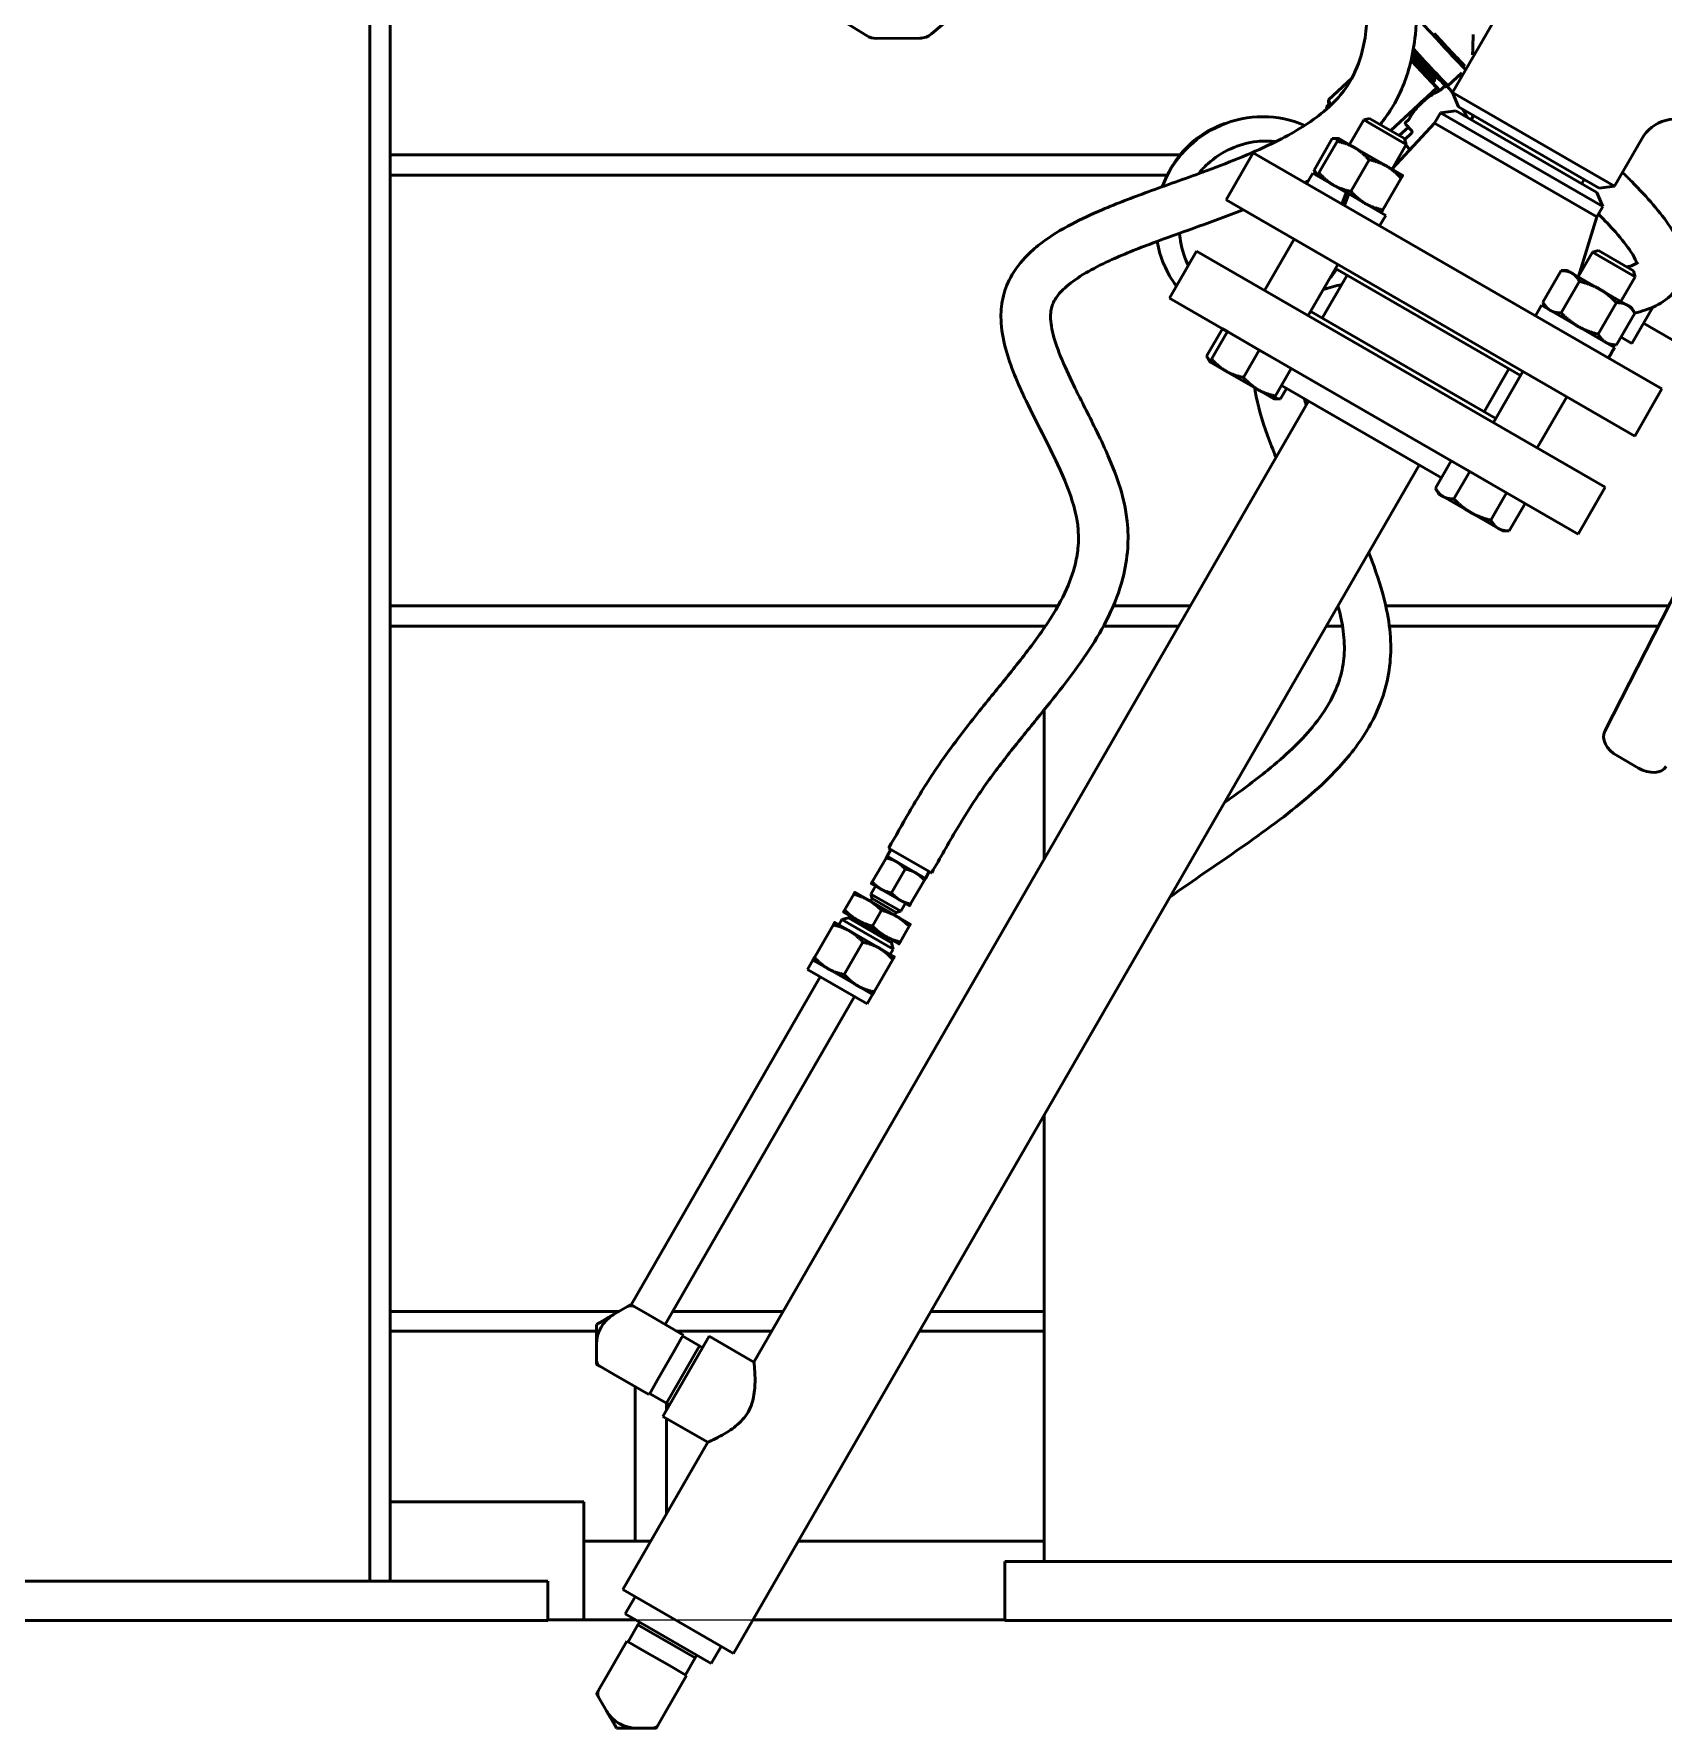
# Model space of a CAD drawing. Header units: inches. Extents: x 11 to 1621, y 11 to 1332.
# Drawn here: x 1200.35 to 1221.07, y 290.08 to 311.6 of the extents above; entities that cross this region are included whole.
import ezdxf

# ---------------------------------------------------------------- set-up
doc = ezdxf.new("R2010")
doc.units = ezdxf.units.IN
doc.header["$LTSCALE"] = 48
doc.header["$MEASUREMENT"] = 0
doc.linetypes.add('CHAIN', pattern=[0.7087, 0.4724, -0.0591, 0.1181, -0.0591])
doc.linetypes.add('DOUBLE_DASH_CHAIN', pattern=[1.2403, 0.6614, -0.0827, 0.1654, -0.0827, 0.1654, -0.0827])
doc.layers.add('Visible (ANSI)', color=7, linetype='Continuous', lineweight=50)
doc.layers.add('Work Plane (ANSI)', color=7, linetype='DOUBLE_DASH_CHAIN', lineweight=25)

msp = doc.modelspace()

# ---------------------------------------------------------------- linework, layer by layer
at = {"layer": 'Visible (ANSI)'}
for p, q in [((1204.624479, 291.942735), (1204.624479, 315.846222)), ((1204.884479, 291.942735), (1204.884479, 315.567406)), ((1220.548574, 314.598843), (1218.389484, 310.859189)), ((1211.766833, 311.604751), (1212.378007, 312.120921)), ((1210.608801, 311.787936), (1210.939523, 311.582267)), ((1211.065281, 311.546645), (1211.615429, 311.549002)), ((1218.166564, 311.597714), (1218.155638, 311.609431)), ((1218.380962, 311.3678), (1218.166564, 311.597714)), ((1218.391889, 311.356083), (1218.380962, 311.3678)), ((1218.441934, 311.302986), (1218.436394, 311.308773)), ((1218.648365, 311.50644), (1218.644923, 311.384816)), ((1217.865816, 311.264282), (1217.859333, 311.258236)), ((1217.865816, 311.264282), (1217.861814, 311.268636)), ((1218.188235, 310.920034), (1217.865816, 311.264282)), ((1218.506462, 311.110092), (1218.330542, 310.946044)), ((1218.496287, 311.246211), (1218.441934, 311.302986)), ((1217.108086, 311.040653), (1216.81306, 310.765537)), ((1218.188235, 310.920034), (1217.603821, 310.37506)), ((1218.134421, 311.012747), (1218.133372, 310.982672)), ((1218.133495, 310.986207), (1218.227337, 310.88409)), ((1218.158008, 311.056734), (1218.153236, 311.052284)), ((1218.162621, 311.011691), (1218.157083, 311.006194)), ((1218.225318, 310.882617), (1218.188235, 310.920034)), ((1218.198893, 311.047689), (1218.196535, 311.045349)), ((1218.234123, 310.889825), (1218.281833, 310.934315)), ((1218.295693, 310.947253), (1218.330516, 310.946036)), ((1218.321838, 310.935258), (1218.356856, 310.897564)), ((1216.817853, 310.706213), (1216.785142, 310.675709)), ((1216.817863, 310.706172), (1216.814118, 310.722389)), ((1218.384819, 310.860762), (1218.397134, 310.840721)), ((1218.389484, 310.859189), (1220.446294, 309.671689)), ((1218.464491, 310.678105), (1218.389484, 310.859189)), ((1218.464491, 310.678105), (1220.251968, 309.646105)), ((1217.078462, 310.19719), (1217.259771, 310.511226)), ((1217.335119, 310.530196), (1217.259771, 310.511226)), ((1217.801037, 310.198726), (1217.259771, 310.511226)), ((1217.335119, 310.530196), (1217.779791, 310.273464)), ((1218.160854, 310.46819), (1217.62299, 309.89034)), ((1217.868584, 310.376234), (1217.79144, 310.459274)), ((1217.792098, 310.47763), (1217.828365, 310.51145)), ((1218.160854, 310.46819), (1218.23675, 310.599645)), ((1220.221994, 309.27819), (1218.160854, 310.46819)), ((1218.431076, 310.625229), (1218.23675, 310.599645)), ((1220.29789, 309.409645), (1218.23675, 310.599645)), ((1218.431076, 310.625229), (1220.222883, 309.590729)), ((1218.514966, 310.648964), (1218.583696, 310.537114)), ((1218.654584, 310.568355), (1218.623334, 310.514229)), ((1216.85915, 310.27544), (1216.62754, 309.874278)), ((1216.921984, 310.239162), (1216.690374, 309.838001)), ((1216.942929, 310.27544), (1216.85915, 310.27544)), ((1217.146012, 310.15819), (1216.942929, 310.27544)), ((1217.826881, 310.421125), (1217.711077, 310.313136)), ((1217.779791, 310.273464), (1217.801037, 310.198726)), ((1217.782648, 310.263416), (1217.866551, 310.341657)), ((1220.792885, 310.272001), (1220.446294, 309.671689)), ((1214.925739, 310.067735), (1204.884479, 310.067735)), ((1204.884479, 309.807735), (1204.884479, 310.067735)), ((1215.508903, 309.494877), (1215.853903, 310.092434)), ((1221.050056, 307.092434), (1215.853903, 310.092434)), ((1217.552178, 309.92369), (1217.146012, 310.15819)), ((1217.619728, 309.88469), (1217.801037, 310.198726)), ((1217.796035, 310.190063), (1217.848953, 310.133101)), ((1214.763226, 309.807735), (1204.884479, 309.807735)), ((1216.610972, 309.835474), (1216.532972, 309.700374)), ((1216.610972, 309.835474), (1217.034886, 309.590727)), ((1216.669429, 309.801724), (1216.62754, 309.874278)), ((1217.32815, 310.004662), (1217.09654, 309.603501)), ((1217.755261, 309.80644), (1217.552178, 309.92369)), ((1217.034886, 309.590727), (1216.980707, 309.441874)), ((1217.034886, 309.590727), (1217.068661, 309.571227)), ((1217.734316, 309.770162), (1217.502706, 309.369001)), ((1220.061875, 309.755855), (1220.030625, 309.701729)), ((1220.222883, 309.590729), (1220.29789, 309.409645)), ((1220.251968, 309.646105), (1220.446294, 309.671689)), ((1220.705056, 306.494877), (1215.508903, 309.494877)), ((1217.014482, 309.422374), (1217.068661, 309.571227)), ((1217.068661, 309.571227), (1217.540218, 309.298974)), ((1220.221994, 309.27819), (1220.29789, 309.409645)), ((1217.540218, 309.298974), (1217.462218, 309.163874)), ((1220.221994, 309.27819), (1219.990493, 308.523462)), ((1215.999461, 308.345305), (1216.374601, 308.995066)), ((1215.133763, 308.845115), (1214.788763, 308.247558)), ((1215.133763, 308.845115), (1220.329916, 305.845115)), ((1219.987231, 308.517811), (1220.16854, 308.831848)), ((1220.243888, 308.850817), (1220.16854, 308.831848)), ((1220.709806, 308.519348), (1220.16854, 308.831848)), ((1220.243888, 308.850817), (1220.68856, 308.594085)), ((1216.555449, 308.024305), (1216.930589, 308.674066)), ((1217.048574, 308.536665), (1216.733434, 307.990827)), ((1219.25337, 307.263726), (1216.900589, 308.622105)), ((1219.767919, 308.596061), (1219.536309, 308.1949)), ((1219.851698, 308.596061), (1219.767919, 308.596061)), ((1219.906114, 308.564644), (1219.851698, 308.596061)), ((1220.257864, 308.361561), (1219.906114, 308.564644)), ((1220.528497, 308.205311), (1220.709806, 308.519348)), ((1220.68856, 308.594085), (1220.709806, 308.519348)), ((1220.002419, 308.460672), (1219.770809, 308.059511)), ((1220.609614, 308.158478), (1220.257864, 308.361561)), ((1214.788763, 308.247558), (1219.984916, 305.247558)), ((1216.585449, 308.076266), (1218.93823, 306.717888)), ((1219.519741, 308.156095), (1219.441741, 308.020995)), ((1219.519741, 308.156095), (1220.4472, 307.620627)), ((1219.578198, 308.122345), (1219.536309, 308.1949)), ((1220.471419, 308.189895), (1220.239809, 307.788734)), ((1220.66403, 308.127061), (1220.609614, 308.158478)), ((1220.66403, 308.127061), (1220.705919, 308.054506)), ((1220.66812, 307.670902), (1220.934391, 308.132098)), ((1220.705919, 308.054506), (1220.474309, 307.653345)), ((1220.81687, 307.928545), (1221.249883, 307.678545)), ((1215.463453, 307.858021), (1215.262398, 307.509783)), ((1215.526287, 307.821744), (1215.325232, 307.473506)), ((1215.463453, 307.858021), (1215.526287, 307.821744)), ((1215.526287, 307.821744), (1215.526289, 307.821747)), ((1215.526287, 307.821744), (1215.72937, 307.704494)), ((1215.72937, 307.704494), (1215.932453, 307.587244)), ((1220.39053, 307.653345), (1220.474309, 307.653345)), ((1220.530364, 307.750436), (1220.66812, 307.670902)), ((1215.304287, 307.437228), (1215.262398, 307.509783)), ((1215.304287, 307.437228), (1215.50737, 307.319978)), ((1215.932453, 307.587244), (1215.731398, 307.239006)), ((1215.932453, 307.587244), (1216.135536, 307.469994)), ((1216.135536, 307.469994), (1216.338619, 307.352744)), ((1220.448987, 307.619595), (1220.426282, 307.580269)), ((1220.4472, 307.620627), (1220.448935, 307.619625)), ((1220.448935, 307.619625), (1220.448987, 307.619595)), ((1215.50737, 307.319978), (1215.913536, 307.085478)), ((1216.338619, 307.352744), (1216.137564, 307.004506)), ((1216.338619, 307.352744), (1216.338621, 307.352747)), ((1219.105385, 307.349165), (1218.790245, 306.803327)), ((1218.90823, 306.665926), (1219.28337, 307.315688)), ((1215.913536, 307.085478), (1216.116619, 306.968228)), ((1216.276455, 307.099963), (1216.200398, 306.968228)), ((1216.213621, 307.136241), (1218.247224, 305.962139)), ((1220.705056, 306.494877), (1221.050056, 307.092434)), ((1216.558194, 306.937301), (1209.508834, 294.727452)), ((1216.116619, 306.968228), (1216.200398, 306.968228)), ((1219.464218, 306.344926), (1219.839358, 306.994688)), ((1218.372222, 306.178642), (1218.171167, 305.830404)), ((1218.372222, 306.178642), (1218.489472, 306.110948)), ((1218.435056, 306.142365), (1218.435058, 306.142368)), ((1217.965485, 306.124801), (1209.246875, 291.023726)), ((1218.606722, 306.043254), (1218.405667, 305.695016)), ((1218.489472, 306.110948), (1218.606722, 306.043254)), ((1218.606722, 306.043254), (1218.841222, 305.907865)), ((1218.213056, 305.75785), (1218.171167, 305.830404)), ((1218.213056, 305.75785), (1218.267472, 305.726433)), ((1218.267472, 305.726433), (1218.619222, 305.52335)), ((1218.841222, 305.907865), (1219.075722, 305.772476)), ((1219.075722, 305.772476), (1218.874667, 305.424238)), ((1219.075722, 305.772476), (1219.192972, 305.704782)), ((1220.329916, 305.845115), (1219.984916, 305.247558)), ((1218.619222, 305.52335), (1218.970972, 305.320267)), ((1219.310222, 305.637088), (1219.109167, 305.28885)), ((1219.192972, 305.704782), (1219.310222, 305.637088)), ((1219.247388, 305.673365), (1219.24739, 305.673368)), ((1218.970972, 305.320267), (1219.025388, 305.28885)), ((1219.025388, 305.28885), (1219.109167, 305.28885)), ((1221.634566, 305.316798), (1220.323815, 302.744955)), ((1213.374069, 304.337735), (1204.884479, 304.337735)), ((1204.884479, 304.077735), (1204.884479, 304.337735)), ((1215.057333, 304.337735), (1214.076546, 304.337735)), ((1221.135582, 304.337735), (1217.539674, 304.337735)), ((1213.212767, 304.077735), (1204.884479, 304.077735)), ((1213.196979, 304.054423), (1213.196979, 304.077735)), ((1214.907222, 304.077735), (1213.950195, 304.077735)), ((1216.989888, 304.077735), (1216.783611, 304.077735)), ((1221.003072, 304.077735), (1217.58606, 304.077735)), ((1213.196979, 301.115507), (1213.196979, 303.014529)), ((1220.484119, 302.429278), (1220.751656, 302.274816)), ((1211.249761, 301.24116), (1211.199761, 301.154557)), ((1211.222717, 301.261319), (1211.220749, 301.25791)), ((1211.220749, 301.25791), (1211.766345, 300.94291)), ((1211.012537, 300.829777), (1211.187417, 301.132677)), ((1211.199761, 301.154557), (1211.687333, 300.873057)), ((1211.256107, 300.689152), (1211.430987, 300.992052)), ((1211.054104, 300.776772), (1210.995354, 300.675014)), ((1210.999977, 300.808022), (1211.121762, 300.73771)), ((1211.499677, 300.548527), (1211.674556, 300.851427)), ((1211.737333, 300.95966), (1211.687333, 300.873057)), ((1211.768313, 300.946319), (1211.766345, 300.94291)), ((1210.661377, 300.471549), (1210.777071, 300.671937)), ((1210.967635, 300.595754), (1210.791724, 300.697317)), ((1211.319458, 300.392629), (1210.967635, 300.595754)), ((1211.01091, 300.616958), (1210.99091, 300.582317)), ((1210.995354, 300.675014), (1211.37424, 300.456264)), ((1211.01091, 300.616958), (1210.995354, 300.675014)), ((1211.01091, 300.616958), (1211.316184, 300.440708)), ((1211.121762, 300.73771), (1211.365332, 300.597085)), ((1211.365332, 300.597085), (1211.487116, 300.526772)), ((1211.43299, 300.558022), (1211.37424, 300.456264)), ((1210.588787, 300.28332), (1210.627012, 300.349528)), ((1210.708359, 300.371325), (1210.627012, 300.349528)), ((1211.276531, 299.974528), (1210.627012, 300.349528)), ((1210.646724, 300.44617), (1210.822635, 300.344607)), ((1210.708359, 300.371325), (1210.725359, 300.40077)), ((1211.254735, 300.055875), (1210.708359, 300.371325)), ((1210.822635, 300.344607), (1211.174458, 300.141482)), ((1211.0132, 300.268424), (1211.128894, 300.468812)), ((1211.316184, 300.440708), (1211.296184, 300.406067)), ((1211.316184, 300.440708), (1211.37424, 300.456264)), ((1211.49537, 300.291067), (1211.319458, 300.392629)), ((1210.515123, 300.28073), (1210.278199, 299.870365)), ((1210.724104, 300.205195), (1210.534661, 300.31457)), ((1211.10299, 299.986445), (1210.724104, 300.205195)), ((1211.174458, 300.141482), (1211.35037, 300.03992)), ((1211.365023, 300.065299), (1211.480717, 300.265687)), ((1210.894009, 300.06198), (1210.657085, 299.651615)), ((1211.292433, 299.87707), (1211.10299, 299.986445)), ((1211.238306, 299.90832), (1211.276531, 299.974528)), ((1211.254735, 300.055875), (1211.271735, 300.08532)), ((1211.254735, 300.055875), (1211.276531, 299.974528)), ((1210.189661, 299.717013), (1210.258661, 299.836524)), ((1210.947433, 299.279513), (1210.189661, 299.717013)), ((1210.258661, 299.836524), (1210.448104, 299.727149)), ((1210.448104, 299.727149), (1210.82699, 299.508399)), ((1211.272895, 299.84323), (1211.035971, 299.432865)), ((1210.35204, 299.623263), (1208.47704, 296.375667)), ((1210.82699, 299.508399), (1211.016433, 299.399024)), ((1210.785053, 299.373263), (1208.910053, 296.125667)), ((1210.947433, 299.279513), (1211.016433, 299.399024)), ((1213.196979, 292.192735), (1213.196979, 297.865507)), ((1208.47704, 296.375667), (1207.94579, 295.455515)), ((1208.378803, 295.205515), (1208.910053, 296.125667)), ((1207.724797, 295.330515), (1207.899797, 295.431552)), ((1208.162297, 295.330515), (1207.987297, 295.431552)), ((1204.884479, 295.371735), (1207.796191, 295.371735)), ((1208.162297, 295.330515), (1208.611331, 295.071265)), ((1208.47477, 295.371735), (1209.880811, 295.371735)), ((1211.757199, 295.371735), (1213.196979, 295.371735)), ((1207.506047, 295.121735), (1204.884479, 295.121735)), ((1207.506047, 294.749557), (1207.506047, 294.951629)), ((1208.937608, 295.057249), (1208.349108, 294.037937)), ((1208.501956, 294.881822), (1208.589456, 295.033377)), ((1209.736473, 295.121735), (1208.523916, 295.121735)), ((1208.611331, 295.071265), (1208.589456, 295.033377)), ((1208.817182, 294.93221), (1208.602581, 295.05611)), ((1209.508834, 294.727452), (1208.937608, 295.057249)), ((1213.196979, 295.121735), (1211.612862, 295.121735)), ((1208.501956, 294.881822), (1208.283206, 294.502936)), ((1208.817182, 294.93221), (1208.397182, 294.204749)), ((1208.852708, 294.910198), (1208.817182, 294.93221)), ((1207.724797, 294.572743), (1207.549797, 294.67378)), ((1207.724797, 294.572743), (1208.173831, 294.313493)), ((1207.999936, 292.451101), (1207.999936, 294.413892)), ((1208.195706, 294.351382), (1208.173831, 294.313493)), ((1208.397182, 294.204749), (1208.182581, 294.328649)), ((1208.195706, 294.351382), (1208.283206, 294.502936)), ((1208.396613, 294.120218), (1208.396613, 294.205077)), ((1208.434008, 294.184989), (1208.397182, 294.204749)), ((1208.920334, 293.70814), (1208.349108, 294.037937)), ((1208.396613, 292.801028), (1208.396613, 294.01051)), ((1208.920334, 293.70814), (1207.839584, 291.836226)), ((1207.344479, 292.951101), (1204.884479, 292.951101)), ((1207.344479, 291.451101), (1207.344479, 292.951101)), ((1208.194582, 292.451101), (1207.344479, 292.451101)), ((1213.196979, 292.451101), (1210.070971, 292.451101)), ((1212.696979, 291.442735), (1212.696979, 292.192735)), ((1212.696979, 292.192735), (1221.696979, 292.192735)), ((1196.889479, 291.942735), (1206.889479, 291.942735)), ((1206.889479, 291.442735), (1206.889479, 291.942735)), ((1207.839584, 291.836226), (1209.246875, 291.023726)), ((1207.996334, 291.745726), (1207.871334, 291.52922)), ((1207.871334, 291.52922), (1208.965125, 290.89772)), ((1196.889479, 291.442735), (1206.889479, 291.442735)), ((1206.889479, 291.451101), (1207.344479, 291.451101)), ((1208.00664, 291.451101), (1207.344479, 291.451101)), ((1208.033613, 291.387294), (1207.909713, 291.172693)), ((1208.055625, 291.422819), (1208.033613, 291.387294)), ((1208.033613, 291.387294), (1208.761074, 290.967294)), ((1212.696979, 291.451101), (1209.49362, 291.451101)), ((1212.696979, 291.442735), (1221.696979, 291.442735)), ((1207.635307, 290.732409), (1207.894557, 291.181443)), ((1207.894557, 291.181443), (1207.932446, 291.159568)), ((1208.084, 291.072068), (1207.932446, 291.159568)), ((1208.084, 291.072068), (1208.462886, 290.853318)), ((1209.090125, 291.114226), (1208.965125, 290.89772)), ((1208.614441, 290.765818), (1208.462886, 290.853318)), ((1208.761074, 290.967294), (1208.637174, 290.752693)), ((1208.780834, 291.00412), (1208.761074, 290.967294)), ((1207.635307, 290.732409), (1207.534271, 290.557409)), ((1208.39308, 290.294909), (1208.65233, 290.743943)), ((1208.614441, 290.765818), (1208.65233, 290.743943)), ((1207.635307, 290.294909), (1207.534271, 290.469909)), ((1208.39308, 290.294909), (1208.292043, 290.119909)), ((1208.216266, 290.076159), (1208.014193, 290.076159))]:
    msp.add_line(p, q, dxfattribs=at)
msp.add_circle((1247.196979, 358.380235), 48.3125, dxfattribs=at)
for centre, radius, start, end in [((1211.064269, 311.782863), 0.23622, 238.1235292, 270.2454649), ((1211.614417, 311.78522), 0.23622, 270.2454649, 310.1829675), ((1217.800964, 310.468122), 0.013, 133, 222.8921383), ((1221.225897, 310.022001), 0.5, 60, 150), ((1207.943547, 295.355775), 0.0875, 60, 120), ((1207.943547, 294.951629), 0.4375, 120, 180), ((1207.593547, 294.749557), 0.0875, 180, 240), ((1207.610048, 290.513659), 0.0875, 150, 210), ((1208.014193, 290.513659), 0.4375, 210, 270), ((1208.216266, 290.163659), 0.0875, 270, 330)]:
    msp.add_arc(centre, radius, start, end, dxfattribs=at)
for centre, major_axis, ratio, start_param, end_param in [((1218.257819, 311.467889), (0.294112, -0.315396), 0.007569825, 3.13402254, 6.113994014), ((1218.275839, 311.484693), (0.277307, -0.297376), 0.007569825, 4.315478363, 5.109299597), ((1218.651777, 311.598433), (0.003702, 0.106001), 0.003784967, 1.574581275, 2.621778827), ((1218.01841, 311.244636), (0.277307, -0.297376), 0.007569825, 4.222023109, 6.275615193), ((1218.03643, 311.26144), (0.294112, -0.315396), 0.007569825, 4.204130895, 6.283185305), ((1218.392304, 311.35647), (-0.05115, 0.054852), 0.007569825, 1.570796328, 2.617993881), ((1218.661983, 311.844778), (0.018508, 0.530003), 0.003784967, 2.621778827, 2.832880084), ((1217.949226, 311.180121), (0.18414, -0.197465), 0.007569825, 4.228874245, 6.290755419), ((1218.275839, 311.484693), (0.277307, -0.297376), 0.007569825, 5.362675915, 6.082942819), ((1218.275839, 311.484693), (0.255749, -0.274258), 0.007569825, 5.759586532, 6.099183042), ((1218.28147, 310.916201), (-0.000654, -0.018245), 0.126202778, 3.289007609, 4.594416281), ((1218.292026, 310.924818), (-0.010245, 0.009446), 0.261803119, 6.027700529, 6.284145228), ((1219.273204, 311.98921), (-1.098954, -1.020931), 0.241332533, 0.275544465, 0.328688879), ((1218.248574, 310.867196), (0.073264, 0.068062), 0.241332533, 0, 0.328688879), ((1217.074991, 310.364884), (-0.289849, 0.310825), 0.007569825, 0, 0.322305419), ((1217.107718, 310.395402), (-0.289849, 0.310825), 0.007569825, 0.013112073, 0.326005343), ((1218.035844, 310.696957), (-0.179496, -0.166752), 0.241332533, 3.476326527, 5.948451434), ((1215.95454, 309.215941), (1.023607, 0.880186), 0.982790307, 0.442168489, 2.082419767), ((1215.95454, 309.215941), (-1.023607, -0.880186), 0.982790307, 5.751016356, 6.219304255), ((1215.992177, 309.172172), (0.829312, 0.713114), 0.982790307, 4.886301382, 5.023695201), ((1219.851069, 307.656971), (-1.521321, -2.635006), 0.176326981, 1.607151026, 1.658526732), ((1219.961659, 307.848519), (-1.521321, -2.635006), 0.176326981, 1.534441628, 1.585721408), ((1220.584267, 302.60274), (-0.25708, 0.148425), 0.674737093, 0.035277632, 1.570796327), ((1220.851804, 302.448277), (0.25708, -0.148425), 0.674737093, 4.71238898, 6.247907675)]:
    msp.add_ellipse(centre, major_axis=major_axis, ratio=ratio, start_param=start_param, end_param=end_param, dxfattribs=at)
for points, knots in [([(1216.869828, 314.933817), (1217.022211, 314.690432), (1217.165396, 314.437144), (1217.470509, 313.825404), (1217.620386, 313.462304), (1217.827626, 312.780309), (1217.89414, 312.461326), (1217.933939, 311.961798), (1217.93395, 311.777269), (1217.903361, 311.46919), (1217.881773, 311.343719), (1217.799038, 311.023857), (1217.721578, 310.833874), (1217.571062, 310.586737), (1217.522753, 310.518072), (1217.47006, 310.452287)], [20.855687667, 20.855687667, 20.855687667, 20.855687667, 22.766541646, 22.766541646, 25.372728088, 25.372728088, 27.662432083, 27.662432083, 29.028498718, 29.028498718, 29.991379102, 29.991379102, 31.540414755, 31.540414755, 32.162625693, 32.162625693, 32.162625693, 32.162625693]), ([(1216.509537, 314.309776), (1216.538805, 314.258714), (1216.567544, 314.207344), (1216.751602, 313.869893), (1216.889585, 313.576363), (1217.124506, 312.962294), (1217.21497, 312.642363), (1217.293929, 312.138262), (1217.306058, 311.943913), (1217.29109, 311.64938), (1217.27701, 311.541165), (1217.222243, 311.292481), (1217.172947, 311.158198), (1217.058501, 310.950739), (1217.003457, 310.871931), (1216.866197, 310.716156), (1216.780962, 310.63819), (1216.516835, 310.436098), (1216.314108, 310.318089), (1215.819983, 310.078324), (1215.519455, 309.960146), (1214.981686, 309.762365), (1214.747404, 309.680395), (1214.318095, 309.523703), (1214.12177, 309.449344), (1213.800277, 309.312669), (1213.670323, 309.252637), (1213.410974, 309.116089), (1213.283195, 309.038591), (1213.103143, 308.902381), (1213.042708, 308.850776), (1212.901655, 308.709808), (1212.826659, 308.61441), (1212.724576, 308.423835), (1212.690602, 308.333205), (1212.652035, 308.15031), (1212.645918, 308.061057), (1212.652822, 307.850395), (1212.674141, 307.730207), (1212.765465, 307.384981), (1212.862063, 307.162574), (1213.0993, 306.667797), (1213.246036, 306.39576), (1213.454303, 305.949677), (1213.527859, 305.769639), (1213.588143, 305.556893), (1213.599735, 305.508645), (1213.620827, 305.398212), (1213.62832, 305.336255), (1213.634988, 305.215008), (1213.634205, 305.155695), (1213.623809, 305.02188), (1213.611822, 304.947671), (1213.564729, 304.751122), (1213.519615, 304.628261), (1213.391737, 304.359391), (1213.304461, 304.212793), (1213.097608, 303.907971), (1212.977382, 303.749626), (1212.731799, 303.439818), (1212.608412, 303.289422), (1212.336762, 302.953878), (1212.187526, 302.766884), (1211.962267, 302.462722), (1211.884088, 302.352898), (1211.69257, 302.067731), (1211.584119, 301.888543), (1211.392798, 301.559569), (1211.307688, 301.408493), (1211.222717, 301.261319)], [21.6561496, 21.6561496, 21.6561496, 21.6561496, 22.073893808, 22.073893808, 24.387027243, 24.387027243, 26.957946058, 26.957946058, 28.691957115, 28.691957115, 29.777418732, 29.777418732, 31.327831615, 31.327831615, 32.39297014, 32.39297014, 33.536155094, 33.536155094, 35.47548806, 35.47548806, 37.791105104, 37.791105104, 39.527307316, 39.527307316, 41.051638794, 41.051638794, 42.158646091, 42.158646091, 43.390514457, 43.390514457, 44.069903382, 44.069903382, 45.103693556, 45.103693556, 45.89437232, 45.89437232, 46.643235815, 46.643235815, 47.692330239, 47.692330239, 49.697957624, 49.697957624, 52.154548729, 52.154548729, 53.928867616, 53.928867616, 54.476379365, 54.476379365, 55.225007496, 55.225007496, 55.969949631, 55.969949631, 56.920245395, 56.920245395, 58.479067254, 58.479067254, 60.260568787, 60.260568787, 62.086354068, 62.086354068, 63.716020368, 63.716020368, 65.588318948, 65.588318948, 66.601103921, 66.601103921, 68.136187969, 68.136187969, 69.44808849, 69.44808849, 69.44808849, 69.44808849]), ([(1218.153236, 311.052284), (1218.152863, 311.051936), (1218.15194, 311.052177), (1218.147467, 311.054703), (1218.142182, 311.058853), (1218.127438, 311.071659), (1218.117982, 311.080313), (1218.095652, 311.101336), (1218.082781, 311.113702), (1218.054675, 311.141035), (1218.039442, 311.155999), (1218.007866, 311.187189), (1217.991527, 311.203412), (1217.959091, 311.235674), (1217.942998, 311.251708), (1217.912385, 311.28216), (1217.89787, 311.296574), (1217.880858, 311.313363), (1217.877098, 311.317066), (1217.873471, 311.320629)], [0.83011638625, 0.83011638625, 0.83011638625, 0.83011638625, 0.83203125, 0.83203125, 0.8359375, 0.8359375, 0.83984375, 0.83984375, 0.84375, 0.84375, 0.84765625, 0.84765625, 0.8515625, 0.8515625, 0.85546875, 0.85546875, 0.859375, 0.859375, 0.86052993799, 0.86052993799, 0.86052993799, 0.86052993799]), ([(1218.157209, 311.056978), (1218.156768, 311.057112), (1218.156214, 311.057368), (1218.152546, 311.059439), (1218.147261, 311.063589), (1218.132517, 311.076395), (1218.12306, 311.085049), (1218.100731, 311.106072), (1218.08786, 311.118438), (1218.059753, 311.145771), (1218.04452, 311.160735), (1218.012945, 311.191925), (1217.996606, 311.208148), (1217.96417, 311.24041), (1217.948076, 311.256444), (1217.917464, 311.286896), (1217.902949, 311.30131), (1217.884716, 311.319304), (1217.879823, 311.32412), (1217.875167, 311.328685)], [0.83116416635, 0.83116416635, 0.83116416635, 0.83116416635, 0.83203125, 0.83203125, 0.8359375, 0.8359375, 0.83984375, 0.83984375, 0.84375, 0.84375, 0.84765625, 0.84765625, 0.8515625, 0.8515625, 0.85546875, 0.85546875, 0.859375, 0.859375, 0.8608932136, 0.8608932136, 0.8608932136, 0.8608932136]), ([(1217.880096, 311.352916), (1217.881354, 311.351663), (1217.882625, 311.350396), (1217.893548, 311.339499), (1217.903906, 311.329135), (1217.920365, 311.312622), (1217.926031, 311.30693), (1217.943246, 311.28963), (1217.955096, 311.277717), (1217.973323, 311.25939), (1217.9795, 311.253178), (1217.997985, 311.234599), (1218.010347, 311.222194), (1218.028828, 311.20368), (1218.035001, 311.197502), (1218.053224, 311.17929), (1218.065073, 311.167492), (1218.082273, 311.150435), (1218.087929, 311.144838), (1218.10438, 311.128608), (1218.114736, 311.118464), (1218.129231, 311.104382), (1218.1339, 311.099868), (1218.147871, 311.08644), (1218.1564, 311.078375), (1218.170565, 311.065265), (1218.176358, 311.06005), (1218.185642, 311.05207), (1218.189208, 311.049209), (1218.194454, 311.045555), (1218.196045, 311.044863), (1218.196535, 311.045349)], [5.327145052, 5.327145052, 5.327145052, 5.327145052, 5.344912227, 5.344912227, 5.478258215, 5.478258215, 5.545731737, 5.545731737, 5.679072932, 5.679072932, 5.746531569, 5.746531569, 5.879890724, 5.879890724, 5.947333785, 5.947333785, 6.080754033, 6.080754033, 6.148180292, 6.148180292, 6.281751194, 6.281751194, 6.349158309, 6.349158309, 6.49289087, 6.49289087, 6.624027627, 6.624027627, 6.748646296, 6.748646296, 6.878209818, 6.878209818, 6.878209818, 6.878209818]), ([(1218.182364, 311.0652), (1218.177884, 311.069162), (1218.172691, 311.073897), (1218.16001, 311.085692), (1218.152322, 311.092981), (1218.135045, 311.109586), (1218.125427, 311.118927), (1218.104331, 311.139591), (1218.092841, 311.150937), (1218.069863, 311.173725), (1218.058516, 311.185029), (1218.034864, 311.208665), (1218.022589, 311.220959), (1217.99732, 311.246316), (1217.984391, 311.259319), (1217.960119, 311.283718), (1217.948795, 311.295105), (1217.926444, 311.317567), (1217.915496, 311.328549), (1217.896968, 311.347092), (1217.889192, 311.354859), (1217.881899, 311.362114)], [34.27120493, 34.27120493, 34.27120493, 34.27120493, 34.380878344, 34.380878344, 34.50837309, 34.50837309, 34.641099497, 34.641099497, 34.780518383, 34.780518383, 34.90788398, 34.90788398, 35.040610689, 35.040610689, 35.180428878, 35.180428878, 35.307675861, 35.307675861, 35.440397677, 35.440397677, 35.545746114, 35.545746114, 35.545746114, 35.545746114]), ([(1218.133819, 311.012933), (1218.132681, 311.013279), (1218.129973, 311.015313), (1218.11864, 311.025146), (1218.107383, 311.035808), (1218.077661, 311.064927), (1218.059452, 311.083129), (1218.018317, 311.124699), (1217.995805, 311.14765), (1217.949488, 311.195061), (1217.926072, 311.219131), (1217.890158, 311.256084), (1217.877165, 311.269457), (1217.864938, 311.282033)], [-2.452689384, -2.452689384, -2.452689384, -2.452689384, -2.302530806, -2.302530806, -2.050881279, -2.050881279, -1.797340448, -1.797340448, -1.542828442, -1.542828442, -1.287687942, -1.287687942, -1.133586168, -1.133586168, -1.133586168, -1.133586168]), ([(1217.866343, 311.288189), (1217.872814, 311.281701), (1217.8795, 311.274989), (1217.892057, 311.262371), (1217.897861, 311.256534), (1217.919178, 311.235088), (1217.935166, 311.219005), (1217.957954, 311.1961), (1217.964583, 311.18944), (1217.977484, 311.176496), (1217.983748, 311.170219), (1217.999898, 311.154052), (1218.009699, 311.144257), (1218.031199, 311.122835), (1218.042736, 311.111393), (1218.059281, 311.095067), (1218.064679, 311.089756), (1218.080374, 311.074371), (1218.090144, 311.064881), (1218.107894, 311.047823), (1218.115857, 311.040273), (1218.129562, 311.027549), (1218.135354, 311.022305), (1218.146093, 311.012957), (1218.150523, 311.009419), (1218.154766, 311.006665), (1218.155779, 311.006163), (1218.156726, 311.006015), (1218.156947, 311.006059), (1218.157083, 311.006194)], [1.152296997, 1.152296997, 1.152296997, 1.152296997, 1.233141946, 1.233141946, 1.300103448, 1.300103448, 1.475166954, 1.475166954, 1.546741399, 1.546741399, 1.614622869, 1.614622869, 1.722845182, 1.722845182, 1.857232109, 1.857232109, 1.924961657, 1.924961657, 2.060344955, 2.060344955, 2.193856963, 2.193856963, 2.321303753, 2.321303753, 2.477651831, 2.477651831, 2.553299611, 2.553299611, 2.589373607, 2.589373607, 2.589373607, 2.589373607]), ([(1218.162719, 311.012687), (1218.162808, 311.012302), (1218.162806, 311.012014), (1218.162362, 311.011092), (1218.160689, 311.011788), (1218.155034, 311.015756), (1218.151337, 311.01874), (1218.141747, 311.027033), (1218.135778, 311.032417), (1218.121377, 311.045779), (1218.11284, 311.053879), (1218.09486, 311.07117), (1218.085658, 311.080116), (1218.065571, 311.099803), (1218.054669, 311.110556), (1218.031083, 311.133944), (1218.018394, 311.146597), (1217.993844, 311.171134), (1217.982102, 311.182903), (1217.958004, 311.207101), (1217.945697, 311.219472), (1217.920566, 311.244747), (1217.907842, 311.257557), (1217.886169, 311.279336), (1217.877065, 311.288476), (1217.868369, 311.297192)], [38.210589336, 38.210589336, 38.210589336, 38.210589336, 38.247736937, 38.247736937, 38.389950176, 38.389950176, 38.516977796, 38.516977796, 38.64989859, 38.64989859, 38.792322386, 38.792322386, 38.919361009, 38.919361009, 39.052322807, 39.052322807, 39.194947809, 39.194947809, 39.32200034, 39.32200034, 39.455004349, 39.455004349, 39.597825515, 39.597825515, 39.707780713, 39.707780713, 39.707780713, 39.707780713]), ([(1218.219613, 310.879316), (1218.202424, 310.874137), (1218.182504, 310.864865), (1218.139802, 310.840197), (1218.117375, 310.825254), (1218.07142, 310.791102), (1218.047933, 310.771982), (1218.001976, 310.731367), (1217.979511, 310.709891), (1217.937722, 310.666626), (1217.918409, 310.644847), (1217.88475, 310.602971), (1217.870451, 310.582908), (1217.850721, 310.550222), (1217.844047, 310.536938), (1217.839647, 310.524895)], [5.161853248, 5.161853248, 5.161853248, 5.161853248, 5.517007598, 5.517007598, 5.847867037, 5.847867037, 6.172835773, 6.172835773, 6.496265018, 6.496265018, 6.819997269, 6.819997269, 7.146273247, 7.146273247, 7.404517366, 7.404517366, 7.404517366, 7.404517366]), ([(1218.219613, 310.879315), (1218.219613, 310.879315), (1218.219743, 310.879357), (1218.220244, 310.879566), (1218.220678, 310.879768), (1218.221889, 310.880409), (1218.222727, 310.8809), (1218.224698, 310.88217), (1218.225855, 310.882976), (1218.228279, 310.884795), (1218.229546, 310.885808), (1218.231926, 310.887824), (1218.233037, 310.888812), (1218.234123, 310.889825)], [2.023443153, 2.023443153, 2.023443153, 2.023443153, 2.141685575, 2.141685575, 2.297766992, 2.297766992, 2.49826073, 2.49826073, 2.722527142, 2.722527142, 2.946793554, 2.946793554, 3.141592654, 3.141592654, 3.141592654, 3.141592654]), ([(1214.778666, 309.836999), (1214.79994, 309.880333), (1214.82378, 309.922443), (1214.920603, 310.072224), (1215.008651, 310.17031), (1215.210817, 310.334414), (1215.324905, 310.400399), (1215.469469, 310.455892), (1215.492955, 310.464102), (1215.51666, 310.47159)], [5.9136326862, 5.9136326862, 5.9136326862, 5.9136326862, 6.0327039434, 6.0327039434, 6.3530244332, 6.3530244332, 6.6734028076, 6.6734028076, 6.7347187934, 6.7347187934, 6.7347187934, 6.7347187934]), ([(1217.828365, 310.51145), (1217.829615, 310.512615), (1217.830832, 310.513814), (1217.833115, 310.51619), (1217.834181, 310.517369), (1217.836084, 310.51961), (1217.836922, 310.520672), (1217.838293, 310.522556), (1217.838827, 310.523381), (1217.839456, 310.52447), (1217.839614, 310.524814), (1217.839649, 310.524899), (1217.839651, 310.524905), (1217.839651, 310.524905)], [3.141592654, 3.141592654, 3.141592654, 3.141592654, 3.365859065, 3.365859065, 3.590125477, 3.590125477, 3.814391889, 3.814391889, 4.038658301, 4.038658301, 4.220489393, 4.220489393, 4.244141226, 4.244141226, 4.244141226, 4.244141226]), ([(1216.144699, 310.236299), (1216.064729, 310.245452), (1215.983562, 310.24566), (1215.787928, 310.224354), (1215.674349, 310.193288), (1215.462128, 310.097262), (1215.363514, 310.032342), (1215.234683, 309.914871), (1215.195056, 309.872648), (1215.15896, 309.827634)], [5.409374457, 5.409374457, 5.409374457, 5.409374457, 5.632341867, 5.632341867, 5.952178498, 5.952178498, 6.271808245, 6.271808245, 6.430066346, 6.430066346, 6.430066346, 6.430066346]), ([(1217.866551, 310.341657), (1217.868463, 310.343441), (1217.870106, 310.345514), (1217.872696, 310.350038), (1217.87364, 310.352488), (1217.874745, 310.357533), (1217.874897, 310.360129), (1217.874402, 310.365179), (1217.873756, 310.367632), (1217.871746, 310.372174), (1217.870383, 310.374263), (1217.868679, 310.376132), (1217.868632, 310.376183), (1217.868584, 310.376234)], [6.283185307, 6.283185307, 6.283185307, 6.283185307, 6.592219884, 6.592219884, 6.90257866, 6.90257866, 7.216737925, 7.216737925, 7.530897191, 7.530897191, 7.845056456, 7.845056456, 7.853981634, 7.853981634, 7.853981634, 7.853981634]), ([(1220.704267, 308.057368), (1220.749009, 308.067972), (1220.791696, 308.079903), (1220.929653, 308.125502), (1221.017757, 308.16625), (1221.18685, 308.292982), (1221.264615, 308.391103), (1221.330475, 308.597577), (1221.331438, 308.694222), (1221.29117, 308.918911), (1221.230407, 309.035982), (1221.033631, 309.337771), (1220.866382, 309.523609), (1220.627762, 309.76784), (1220.588404, 309.807498), (1220.547958, 309.847775)], [48.87206418, 48.87206418, 48.87206418, 48.87206418, 49.422602376, 49.422602376, 50.727242277, 50.727242277, 52.212133204, 52.212133204, 53.439580722, 53.439580722, 55.422545384, 55.422545384, 58.577522331, 58.577522331, 59.178064252, 59.178064252, 59.178064252, 59.178064252]), ([(1215.727938, 309.368417), (1215.697665, 309.356644), (1215.667355, 309.344983), (1215.276181, 309.195863), (1214.912649, 309.072473), (1214.38187, 308.873816), (1214.193838, 308.798785), (1213.916658, 308.670999), (1213.815609, 308.619297), (1213.629481, 308.509905), (1213.54695, 308.452036), (1213.451151, 308.368827), (1213.424244, 308.342403), (1213.386052, 308.299681), (1213.372558, 308.282992), (1213.342366, 308.241564), (1213.327853, 308.217364), (1213.307077, 308.174501), (1213.299766, 308.155623), (1213.287267, 308.11335), (1213.282679, 308.089285), (1213.274444, 307.997929), (1213.280909, 307.916627), (1213.345433, 307.633114), (1213.447137, 307.394626), (1213.653225, 306.974235), (1213.742805, 306.802079), (1213.883459, 306.518688), (1213.935806, 306.410115), (1214.045871, 306.1639), (1214.101882, 306.025619), (1214.198623, 305.728629), (1214.236175, 305.567173), (1214.264976, 305.293143), (1214.266749, 305.178709), (1214.250283, 304.937535), (1214.228966, 304.811642), (1214.153688, 304.519842), (1214.090406, 304.357463), (1213.942649, 304.055627), (1213.860032, 303.91523), (1213.585712, 303.497129), (1213.369861, 303.227535), (1213.025793, 302.803456), (1212.901957, 302.652092), (1212.662509, 302.348731), (1212.546764, 302.196959), (1212.313089, 301.866921), (1212.198556, 301.687587), (1211.980136, 301.3187), (1211.876045, 301.132916), (1211.768313, 300.946319)], [37.062164771, 37.062164771, 37.062164771, 37.062164771, 37.284401089, 37.284401089, 39.928774755, 39.928774755, 41.530091926, 41.530091926, 42.589838479, 42.589838479, 43.749321408, 43.749321408, 44.299958254, 44.299958254, 44.663756566, 44.663756566, 45.222992821, 45.222992821, 45.679878818, 45.679878818, 46.235006899, 46.235006899, 47.488994786, 47.488994786, 49.936143316, 49.936143316, 51.502835596, 51.502835596, 52.452470119, 52.452470119, 53.631893269, 53.631893269, 54.948091482, 54.948091482, 55.916372966, 55.916372966, 57.032478374, 57.032478374, 58.582174803, 58.582174803, 60.019440854, 60.019440854, 62.947237566, 62.947237566, 64.552575532, 64.552575532, 66.100975845, 66.100975845, 67.827190554, 67.827190554, 69.44808849, 69.44808849, 69.44808849, 69.44808849]), ([(1220.731794, 308.690155), (1220.729832, 308.696936), (1220.727018, 308.705348), (1220.711062, 308.744823), (1220.688894, 308.786893), (1220.609565, 308.906924), (1220.54208, 308.992467), (1220.395299, 309.15859), (1220.323381, 309.235062), (1220.244006, 309.316315)], [53.808178195, 53.808178195, 53.808178195, 53.808178195, 54.226408459, 54.226408459, 55.475415456, 55.475415456, 57.250981689, 57.250981689, 58.577117663, 58.577117663, 58.577117663, 58.577117663]), ([(1214.918757, 309.071621), (1214.92004, 309.051866), (1214.921868, 309.032157), (1214.93805, 308.898111), (1214.970412, 308.786298), (1215.022717, 308.676317), (1215.025819, 308.669959), (1215.028985, 308.663634)], [7.1759738688, 7.1759738688, 7.1759738688, 7.1759738688, 7.2309168091, 7.2309168091, 7.551085978, 7.551085978, 7.5708327076, 7.5708327076, 7.5708327076, 7.5708327076]), ([(1220.606709, 308.641342), (1220.635188, 308.649202), (1220.659368, 308.65726), (1220.707313, 308.676027), (1220.726358, 308.686421), (1220.745326, 308.698931), (1220.748243, 308.701911), (1220.748314, 308.70198)], [49.119987737, 49.119987737, 49.119987737, 49.119987737, 49.704454058, 49.704454058, 50.538152823, 50.538152823, 51.191458069, 51.191458069, 51.191458069, 51.191458069]), ([(1216.146067, 306.223477), (1216.10686, 306.31744), (1216.069914, 306.410592), (1215.966285, 306.694363), (1215.910185, 306.881309), (1215.878026, 307.079963), (1215.875883, 307.094166), (1215.873908, 307.108358)], [31.704293975, 31.704293975, 31.704293975, 31.704293975, 32.446422207, 32.446422207, 33.990532851, 33.990532851, 34.109528573, 34.109528573, 34.109528573, 34.109528573]), ([(1214.795758, 300.634674), (1215.089207, 300.845522), (1215.393714, 301.049814), (1215.99251, 301.467095), (1216.286548, 301.680219), (1216.670744, 302.01078), (1216.783815, 302.11611), (1217.044096, 302.387744), (1217.182498, 302.559507), (1217.373485, 302.873558), (1217.439265, 303.008032), (1217.532002, 303.268452), (1217.563499, 303.392153), (1217.600203, 303.640421), (1217.606943, 303.764389), (1217.596594, 304.021286), (1217.578493, 304.153917), (1217.512883, 304.468353), (1217.457125, 304.651526), (1217.36986, 304.894464), (1217.347363, 304.95413), (1217.324016, 305.013745)], [13.52026774, 13.52026774, 13.52026774, 13.52026774, 16.202519532, 16.202519532, 18.942117152, 18.942117152, 20.168551432, 20.168551432, 21.97277928, 21.97277928, 23.206460377, 23.206460377, 24.238129059, 24.238129059, 25.204425474, 25.204425474, 26.19019131, 26.19019131, 27.551566211, 27.551566211, 27.994487024, 27.994487024, 27.994487024, 27.994487024]), ([(1215.489621, 301.836478), (1215.684522, 301.974449), (1215.869947, 302.111267), (1216.260246, 302.428631), (1216.453528, 302.609867), (1216.697701, 302.904843), (1216.774638, 303.016193), (1216.887221, 303.223913), (1216.927655, 303.319696), (1216.984598, 303.511011), (1217.002471, 303.606262), (1217.016862, 303.803293), (1217.01403, 303.904017), (1216.986247, 304.113836), (1216.963264, 304.221774), (1216.932145, 304.335004)], [16.628795546, 16.628795546, 16.628795546, 16.628795546, 18.467514722, 18.467514722, 20.866195513, 20.866195513, 22.297705759, 22.297705759, 23.493513671, 23.493513671, 24.617256332, 24.617256332, 25.704215056, 25.704215056, 26.700661878, 26.700661878, 26.700661878, 26.700661878]), ([(1209.433082, 294.091646), (1209.452695, 294.125616), (1209.468789, 294.161987), (1209.49368, 294.236764), (1209.502539, 294.275152), (1209.520974, 294.388411), (1209.522782, 294.461344), (1209.521118, 294.579332), (1209.517313, 294.633441), (1209.512631, 294.689088), (1209.511235, 294.703532), (1209.509336, 294.722718), (1209.508834, 294.727452), (1209.508834, 294.727452)], [0, 0, 0, 0, 0.298896272, 0.298896272, 0.597792544, 0.597792544, 1.195585088, 1.195585088, 1.783074842, 1.783074842, 2.076819718, 2.076819718, 2.370564595, 2.370564595, 2.370564595, 2.370564595]), ([(1208.920334, 293.70814), (1208.920334, 293.70814), (1208.924684, 293.710072), (1208.94225, 293.71802), (1208.955457, 293.724033), (1209.005989, 293.747802), (1209.054752, 293.771562), (1209.157764, 293.829115), (1209.220022, 293.867147), (1209.30889, 293.939741), (1209.337705, 293.966607), (1209.390018, 294.025552), (1209.413469, 294.057676), (1209.433082, 294.091646)], [7.111693784, 7.111693784, 7.111693784, 7.111693784, 7.405438661, 7.405438661, 7.699183537, 7.699183537, 8.286673291, 8.286673291, 8.884465835, 8.884465835, 9.183362107, 9.183362107, 9.482258379, 9.482258379, 9.482258379, 9.482258379])]:
    msp.add_open_spline(points, degree=3, knots=knots, dxfattribs=at)
for points in [[(1218.15607, 311.006146), (1218.148654, 311.008408), (1218.141237, 311.01067), (1218.13382, 311.012931)], [(1218.153542, 311.05257), (1218.1566, 311.039275), (1218.159659, 311.025981), (1218.162719, 311.012687)], [(1218.19551, 311.045302), (1218.182744, 311.049195), (1218.169976, 311.053087), (1218.157209, 311.056978)], [(1218.356856, 310.897564), (1218.367343, 310.886275), (1218.376748, 310.873896), (1218.384819, 310.860762)], [(1218.499676, 311.050046), (1218.490775, 311.059638), (1218.481876, 311.069245), (1218.472978, 311.078867)], [(1216.669129, 309.802243), (1216.669029, 309.802185), (1216.668928, 309.802128), (1216.668828, 309.802071)], [(1216.555578, 309.739528), (1216.539898, 309.731146), (1216.524151, 309.722835), (1216.50834, 309.714595)], [(1220.005036, 308.570871), (1220.009424, 308.571032), (1220.013796, 308.571196), (1220.01815, 308.571363)], [(1216.747984, 308.357785), (1216.82319, 308.381317), (1216.900993, 308.401771), (1216.981076, 308.419754)], [(1216.529109, 306.886924), (1216.520699, 306.914397), (1216.512893, 306.941309), (1216.505717, 306.967599)]]:
    msp.add_open_spline(points, degree=3, dxfattribs=at)
for points, weights in [([(1216.814118, 310.722389), (1216.810157, 310.739545), (1216.81306, 310.765537)], [3.36779452162, 3.30640017579, 3.17901442375]), ([(1216.81306, 310.765537), (1216.826843, 310.729229), (1216.84275, 310.69893)], [3.17901442375, 3.26815004564, 3.32497482595]), ([(1216.938153, 310.267167), (1216.903324, 310.27544), (1216.85915, 310.27544)], [1.01895290532, 1.01965956375, 1]), ([(1216.921984, 310.239162), (1216.942929, 310.27544), (1216.942929, 310.27544)], [1, 1.0379548493, 1]), ([(1217.146012, 310.15819), (1217.051761, 310.212605), (1216.921984, 310.239162)], [1, 1.0379548493, 1]), ([(1217.32815, 310.004662), (1217.240263, 310.103774), (1217.146012, 310.15819)], [1, 1.0379548493, 1]), ([(1216.62754, 309.874278), (1216.649627, 309.836023), (1216.674205, 309.809996)], [1, 1.01965956375, 1.01895290532]), ([(1216.669429, 309.801724), (1216.669429, 309.801724), (1216.690374, 309.838001)], [1, 1.0379548493, 1]), ([(1216.690374, 309.838001), (1216.778261, 309.73889), (1216.872512, 309.684474)], [1, 1.0379548493, 1]), ([(1217.552178, 309.92369), (1217.457927, 309.978105), (1217.32815, 310.004662)], [1, 1.0379548493, 1]), ([(1217.734316, 309.770162), (1217.646429, 309.869274), (1217.552178, 309.92369)], [1, 1.0379548493, 1]), ([(1217.755261, 309.80644), (1217.755261, 309.80644), (1217.734316, 309.770162)], [1, 1.0379548493, 1]), ([(1216.872512, 309.684474), (1216.966763, 309.630058), (1217.09654, 309.603501)], [1, 1.0379548493, 1]), ([(1217.09654, 309.603501), (1217.184427, 309.50439), (1217.278678, 309.449974)], [1, 1.0379548493, 1]), ([(1217.278678, 309.449974), (1217.372929, 309.395558), (1217.502706, 309.369001)], [1, 1.0379548493, 1]), ([(1217.502706, 309.369001), (1217.481761, 309.332724), (1217.481761, 309.332724)], [1, 1.0379548493, 1]), ([(1219.906114, 308.564644), (1219.851698, 308.596061), (1219.767919, 308.596061)], [1, 1.0379548493, 1]), ([(1220.002419, 308.460672), (1219.96053, 308.533227), (1219.906114, 308.564644)], [1, 1.0379548493, 1]), ([(1220.257864, 308.361561), (1220.149032, 308.424395), (1220.002419, 308.460672)], [1, 1.0379548493, 1]), ([(1220.471419, 308.189895), (1220.366696, 308.298727), (1220.257864, 308.361561)], [1, 1.0379548493, 1]), ([(1219.536309, 308.1949), (1219.578198, 308.122345), (1219.632614, 308.090928)], [1, 1.0379548493, 1]), ([(1219.632614, 308.090928), (1219.68703, 308.059511), (1219.770809, 308.059511)], [1, 1.0379548493, 1]), ([(1220.609614, 308.158478), (1220.555198, 308.189895), (1220.471419, 308.189895)], [1, 1.0379548493, 1]), ([(1220.705919, 308.054506), (1220.66403, 308.127061), (1220.609614, 308.158478)], [1, 1.0379548493, 1]), ([(1219.770809, 308.059511), (1219.875532, 307.950679), (1219.984364, 307.887845)], [1, 1.0379548493, 1]), ([(1219.984364, 307.887845), (1220.093196, 307.825011), (1220.239809, 307.788734)], [1, 1.0379548493, 1]), ([(1220.239809, 307.788734), (1220.281698, 307.716179), (1220.336114, 307.684762)], [1, 1.0379548493, 1]), ([(1220.336114, 307.684762), (1220.39053, 307.653345), (1220.474309, 307.653345)], [1, 1.0379548493, 1]), ([(1215.262398, 307.509783), (1215.284485, 307.471527), (1215.309063, 307.445501)], [1, 1.01965956375, 1.01895290532]), ([(1215.304287, 307.437228), (1215.304287, 307.437228), (1215.325232, 307.473506)], [1, 1.0379548493, 1]), ([(1215.325232, 307.473506), (1215.413119, 307.374394), (1215.50737, 307.319978)], [1, 1.0379548493, 1]), ([(1215.50737, 307.319978), (1215.601621, 307.265562), (1215.731398, 307.239006)], [1, 1.0379548493, 1]), ([(1215.731398, 307.239006), (1215.819285, 307.139894), (1215.913536, 307.085478)], [1, 1.0379548493, 1]), ([(1215.913536, 307.085478), (1216.007787, 307.031062), (1216.137564, 307.004506)], [1, 1.0379548493, 1]), ([(1216.137564, 307.004506), (1216.116619, 306.968228), (1216.116619, 306.968228)], [1, 1.0379548493, 1]), ([(1216.121395, 306.976501), (1216.156224, 306.968228), (1216.200398, 306.968228)], [1.01895290532, 1.01965956375, 1]), ([(1218.171167, 305.830404), (1218.213056, 305.75785), (1218.267472, 305.726433)], [1, 1.0379548493, 1]), ([(1218.267472, 305.726433), (1218.321888, 305.695016), (1218.405667, 305.695016)], [1, 1.0379548493, 1]), ([(1218.405667, 305.695016), (1218.51039, 305.586184), (1218.619222, 305.52335)], [1, 1.0379548493, 1]), ([(1218.619222, 305.52335), (1218.728054, 305.460516), (1218.874667, 305.424238)], [1, 1.0379548493, 1]), ([(1218.874667, 305.424238), (1218.916556, 305.351684), (1218.970972, 305.320267)], [1, 1.0379548493, 1]), ([(1218.970972, 305.320267), (1219.025388, 305.28885), (1219.109167, 305.28885)], [1, 1.0379548493, 1]), ([(1211.187417, 301.132677), (1211.199977, 301.154432), (1211.199977, 301.154432)], [1, 1.0379548493, 1]), ([(1211.321762, 301.08412), (1211.265241, 301.116752), (1211.187417, 301.132677)], [1, 1.0379548493, 1]), ([(1211.430987, 300.992052), (1211.378283, 301.051488), (1211.321762, 301.08412)], [1, 1.0379548493, 1]), ([(1211.565332, 300.943495), (1211.508811, 300.976127), (1211.430987, 300.992052)], [1, 1.0379548493, 1]), ([(1210.999977, 300.808022), (1210.999977, 300.808022), (1211.012537, 300.829777)], [1, 1.0379548493, 1]), ([(1211.012537, 300.829777), (1211.065241, 300.770342), (1211.121762, 300.73771)], [1, 1.0379548493, 1]), ([(1211.674556, 300.851427), (1211.621852, 300.910863), (1211.565332, 300.943495)], [1, 1.0379548493, 1]), ([(1211.687116, 300.873182), (1211.687116, 300.873182), (1211.674556, 300.851427)], [1, 1.0379548493, 1]), ([(1210.777071, 300.671937), (1210.791724, 300.697317), (1210.791724, 300.697317)], [1, 1.0379548493, 1]), ([(1210.967635, 300.595754), (1210.885995, 300.64289), (1210.777071, 300.671937)], [1, 1.0379548493, 1]), ([(1211.128894, 300.468812), (1211.049276, 300.548619), (1210.967635, 300.595754)], [1, 1.0379548493, 1]), ([(1211.121762, 300.73771), (1211.178283, 300.705077), (1211.256107, 300.689152)], [1, 1.0379548493, 1]), ([(1211.256107, 300.689152), (1211.308811, 300.629717), (1211.365332, 300.597085)], [1, 1.0379548493, 1]), ([(1211.365332, 300.597085), (1211.421852, 300.564452), (1211.499677, 300.548527)], [1, 1.0379548493, 1]), ([(1211.499677, 300.548527), (1211.487116, 300.526772), (1211.487116, 300.526772)], [1, 1.0379548493, 1]), ([(1210.646724, 300.44617), (1210.646724, 300.44617), (1210.661377, 300.471549)], [1, 1.0379548493, 1]), ([(1210.661377, 300.471549), (1210.740995, 300.391742), (1210.822635, 300.344607)], [1, 1.0379548493, 1]), ([(1210.822635, 300.344607), (1210.904276, 300.297472), (1211.0132, 300.268424)], [1, 1.0379548493, 1]), ([(1211.319458, 300.392629), (1211.237817, 300.439765), (1211.128894, 300.468812)], [1, 1.0379548493, 1]), ([(1211.480717, 300.265687), (1211.401099, 300.345494), (1211.319458, 300.392629)], [1, 1.0379548493, 1]), ([(1210.515123, 300.28073), (1210.534661, 300.31457), (1210.534661, 300.31457)], [1, 1.0379548493, 1]), ([(1210.724104, 300.205195), (1210.636183, 300.255956), (1210.515123, 300.28073)], [1, 1.0379548493, 1]), ([(1210.894009, 300.06198), (1210.812025, 300.154434), (1210.724104, 300.205195)], [1, 1.0379548493, 1]), ([(1211.0132, 300.268424), (1211.092817, 300.188617), (1211.174458, 300.141482)], [1, 1.0379548493, 1]), ([(1211.174458, 300.141482), (1211.256099, 300.094347), (1211.365023, 300.065299)], [1, 1.0379548493, 1]), ([(1211.49537, 300.291067), (1211.49537, 300.291067), (1211.480717, 300.265687)], [1, 1.0379548493, 1]), ([(1211.10299, 299.986445), (1211.015069, 300.037206), (1210.894009, 300.06198)], [1, 1.0379548493, 1]), ([(1211.272895, 299.84323), (1211.190911, 299.935684), (1211.10299, 299.986445)], [1, 1.0379548493, 1]), ([(1211.365023, 300.065299), (1211.35037, 300.03992), (1211.35037, 300.03992)], [1, 1.0379548493, 1]), ([(1210.258661, 299.836524), (1210.258661, 299.836524), (1210.278199, 299.870365)], [1, 1.0379548493, 1]), ([(1210.278199, 299.870365), (1210.360183, 299.77791), (1210.448104, 299.727149)], [1, 1.0379548493, 1]), ([(1210.448104, 299.727149), (1210.536025, 299.676388), (1210.657085, 299.651615)], [1, 1.0379548493, 1]), ([(1211.292433, 299.87707), (1211.292433, 299.87707), (1211.272895, 299.84323)], [1, 1.0379548493, 1]), ([(1210.657085, 299.651615), (1210.739069, 299.55916), (1210.82699, 299.508399)], [1, 1.0379548493, 1]), ([(1210.82699, 299.508399), (1210.914911, 299.457638), (1211.035971, 299.432865)], [1, 1.0379548493, 1]), ([(1211.035971, 299.432865), (1211.016433, 299.399024), (1211.016433, 299.399024)], [1, 1.0379548493, 1]), ([(1207.899797, 295.431552), (1207.921156, 295.443884), (1207.943547, 295.456811)], [1.01146016557, 1.00703346309, 1]), ([(1207.943547, 295.456811), (1207.965937, 295.443884), (1207.987297, 295.431552)], [1, 1.00703346309, 1.01146016557]), ([(1207.506047, 295.20422), (1207.623275, 295.271902), (1207.724797, 295.330515)], [1, 1.0379548493, 1]), ([(1207.506047, 294.951629), (1207.506047, 295.068857), (1207.506047, 295.20422)], [1, 1.0379548493, 1]), ([(1207.506047, 294.699039), (1207.506047, 294.724893), (1207.506047, 294.749557)], [1, 1.00703346309, 1.01146016557]), ([(1207.549797, 294.67378), (1207.528437, 294.686111), (1207.506047, 294.699039)], [1.01146016557, 1.00703346309, 1]), ([(1207.509012, 290.513659), (1207.521939, 290.536049), (1207.534271, 290.557409)], [1, 1.00703346309, 1.01146016557]), ([(1207.534271, 290.469909), (1207.521939, 290.491268), (1207.509012, 290.513659)], [1.01146016557, 1.00703346309, 1]), ([(1207.761603, 290.076159), (1207.693921, 290.193386), (1207.635307, 290.294909)], [1, 1.0379548493, 1]), ([(1208.014193, 290.076159), (1207.896966, 290.076159), (1207.761603, 290.076159)], [1, 1.0379548493, 1]), ([(1208.266784, 290.076159), (1208.24093, 290.076159), (1208.216266, 290.076159)], [1, 1.00703346309, 1.01146016557]), ([(1208.292043, 290.119909), (1208.279711, 290.098549), (1208.266784, 290.076159)], [1.01146016557, 1.00703346309, 1])]:
    msp.add_rational_spline(points, weights, degree=2, dxfattribs=at)
at = {"layer": 'Work Plane (ANSI)', "linetype": 'CHAIN', "ltscale": 0.952448}
msp.add_line((1018.545281, 291.451101), (1479.309314, 291.451101), dxfattribs=at)

doc.saveas('drawing.dxf')
